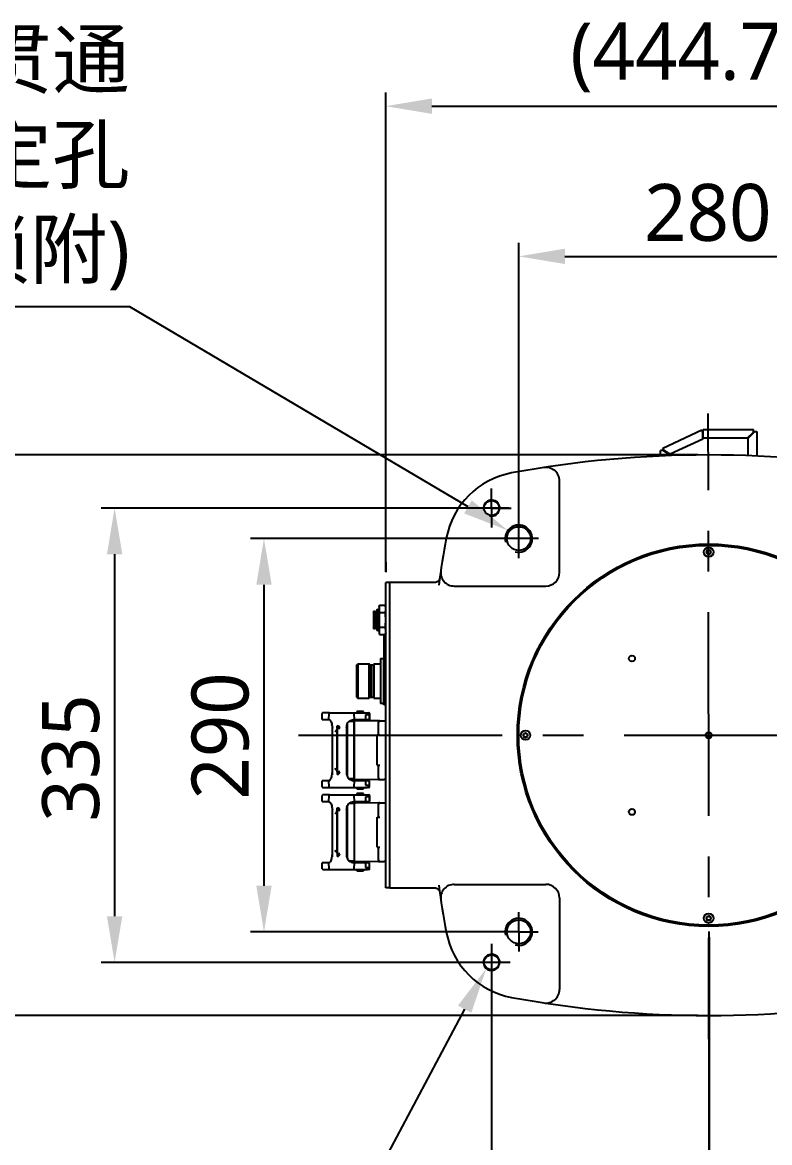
# Model space of a CAD drawing. Header units: millimetres. Extents: x 7426 to 8737, y 124 to 421.
# Drawn here: x 7983.96 to 8011.5, y 355.01 to 396.32 of the extents above; entities that cross this region are included whole.
import ezdxf
from ezdxf import colors
from ezdxf.entities.mleader import LeaderData, LeaderLine
from ezdxf.math import Vec2, Vec3

# ---------------------------------------------------------------- set-up
doc = ezdxf.new("R2010")
doc.units = ezdxf.units.MM
doc.linetypes.add('CENTER', pattern=[0.6, 0.375, -0.075, 0.075, -0.075])
for name, color, linetype in [('中心线', 7, 'Continuous'), ('外形图', 7, 'Continuous'), ('多重引线', 7, 'Continuous'), ('尺寸标注', 7, 'Continuous')]:
    doc.layers.add(name, color=color, linetype=linetype)
doc.styles.add('微软雅黑', font='msyh.ttc')
doc.dimstyles.new('尺寸标注_1_20比例', dxfattribs={"dimtxt": 2.1, "dimasz": 1.7, "dimexe": 0.5, "dimexo": 0.4, "dimgap": 0.5, "dimtad": 1, "dimdec": 1, "dimlfac": 20, "dimdsep": 46, "dimtxsty": '微软雅黑', "dimcen": 0.09, "dimadec": 0, "dimazin": 0, "dimtp": 0.01, "dimtm": 0.01, "dimtfac": 1, "dimtdec": 1, "dimtofl": 0, "dimtmove": 0, "dimatfit": 3, "dimfxl": 1, "dimtolj": 1, "dimarcsym": 0})

# ---------------------------------------------------------------- blocks, each defined once
blk = doc.blocks.new('*D1231')
at = {"layer": 'Defpoints', "color": 0}
for p in [(8016.25, 387.689), (8002.25, 376.159), (8016.25, 376.225)]:
    blk.add_point(p, dxfattribs=at)
at = {"layer": '尺寸标注', "color": 0, "linetype": 'Continuous', "lineweight": -2}
for p, q in [((8002.25, 376.559), (8002.25, 388.189)), ((8016.25, 376.625), (8016.25, 388.189)), ((8003.95, 387.689), (8014.55, 387.689))]:
    blk.add_line(p, q, dxfattribs=at)
at = {"layer": '尺寸标注', "color": 0}
for points in [[(8003.95, 387.973), (8003.95, 387.406), (8002.25, 387.689)], [(8014.55, 387.406), (8014.55, 387.973), (8016.25, 387.689)]]:
    blk.add_solid(points, dxfattribs=at)
at = {"layer": '尺寸标注', "color": 0, "insert": (8009.22, 390.36), "char_height": 2.1, "attachment_point": 2, "style": '微软雅黑'}
blk.add_mtext('\\A1;\\A1;280', dxfattribs=at)
blk = doc.blocks.new('*D1232')
at = {"layer": 'Defpoints', "color": 0}
for p in [(8019.584, 393.228), (7997.349, 375.657), (8019.584, 370.032)]:
    blk.add_point(p, dxfattribs=at)
at = {"layer": '尺寸标注', "color": 0, "linetype": 'Continuous', "lineweight": -2}
for p, q in [((7997.349, 376.057), (7997.349, 393.728)), ((8019.584, 370.432), (8019.584, 393.728)), ((7999.049, 393.228), (8017.884, 393.228))]:
    blk.add_line(p, q, dxfattribs=at)
at = {"layer": '尺寸标注', "color": 0}
for points in [[(7999.049, 393.511), (7999.049, 392.944), (7997.349, 393.228)], [(8017.884, 392.944), (8017.884, 393.511), (8019.584, 393.228)]]:
    blk.add_solid(points, dxfattribs=at)
at = {"layer": '尺寸标注', "color": 0, "insert": (8008.467, 396.305), "char_height": 2.1, "attachment_point": 2, "style": '微软雅黑'}
blk.add_mtext('\\A1;({\\A1;444.7)}', dxfattribs=at)
blk = doc.blocks.new('*D1234')
at = {"layer": 'Defpoints', "color": 0}
for p in [(8009.25, 380.367), (7981.988, 359.698), (8009.25, 359.698)]:
    blk.add_point(p, dxfattribs=at)
at = {"layer": '尺寸标注', "color": 0, "linetype": 'Continuous', "lineweight": -2}
for p, q in [((8008.85, 380.367), (7981.488, 380.367)), ((7981.988, 378.667), (7981.988, 361.398)), ((8008.85, 359.698), (7981.488, 359.698))]:
    blk.add_line(p, q, dxfattribs=at)
at = {"layer": '尺寸标注', "color": 0}
for points in [[(7982.271, 378.667), (7981.704, 378.667), (7981.988, 380.367)], [(7981.704, 361.398), (7982.271, 361.398), (7981.988, 359.698)]]:
    blk.add_solid(points, dxfattribs=at)
at = {"layer": '尺寸标注', "color": 0, "insert": (7978.864, 370.032), "char_height": 2.1, "attachment_point": 2, "rotation": 90, "style": '微软雅黑'}
blk.add_mtext('\\A1;（{\\A1;413.4）}', dxfattribs=at)
blk = doc.blocks.new('*D1235')
at = {"layer": 'Defpoints', "color": 0}
for p in [(8002.296, 378.407), (7987.355, 361.657), (8002.335, 361.657)]:
    blk.add_point(p, dxfattribs=at)
at = {"layer": '尺寸标注', "color": 0, "linetype": 'Continuous', "lineweight": -2}
for p, q in [((8001.896, 378.407), (7986.855, 378.407)), ((7987.355, 376.707), (7987.355, 363.357)), ((8001.935, 361.657), (7986.855, 361.657))]:
    blk.add_line(p, q, dxfattribs=at)
at = {"layer": '尺寸标注', "color": 0}
for points in [[(7987.639, 376.707), (7987.072, 376.707), (7987.355, 378.407)], [(7987.072, 363.357), (7987.639, 363.357), (7987.355, 361.657)]]:
    blk.add_solid(points, dxfattribs=at)
at = {"layer": '尺寸标注', "color": 0, "insert": (7984.683, 369.196), "char_height": 2.1, "attachment_point": 2, "rotation": 90, "style": '微软雅黑'}
blk.add_mtext('\\A1;\\A1;335', dxfattribs=at)
blk = doc.blocks.new('*D1236')
at = {"layer": 'Defpoints', "color": 0}
for p in [(8001.25, 362.742), (8009.264, 362.982), (8001.25, 352.019)]:
    blk.add_point(p, dxfattribs=at)
at = {"layer": '尺寸标注', "color": 0, "linetype": 'Continuous', "lineweight": -2}
for p, q in [((8001.25, 362.342), (8001.25, 351.519)), ((8009.264, 362.582), (8009.264, 351.519)), ((8007.564, 352.019), (8002.95, 352.019))]:
    blk.add_line(p, q, dxfattribs=at)
at = {"layer": '尺寸标注', "color": 0}
for points in [[(8002.95, 352.302), (8002.95, 351.736), (8001.25, 352.019)], [(8007.564, 351.736), (8007.564, 352.302), (8009.264, 352.019)]]:
    blk.add_solid(points, dxfattribs=at)
at = {"layer": '尺寸标注', "color": 0, "insert": (8005.305, 354.7), "char_height": 2.1, "attachment_point": 2, "style": '微软雅黑'}
blk.add_mtext('\\A1;\\A1;160', dxfattribs=at)
blk = doc.blocks.new('*D1240')
at = {"layer": 'Defpoints', "color": 0}
for p in [(8009.264, 362.944), (8018, 362.782), (8018, 351.968)]:
    blk.add_point(p, dxfattribs=at)
at = {"layer": '尺寸标注', "color": 0, "linetype": 'Continuous', "lineweight": -2}
for p, q in [((8009.264, 362.544), (8009.264, 351.468)), ((8018, 362.382), (8018, 351.468)), ((8010.964, 351.968), (8016.3, 351.968))]:
    blk.add_line(p, q, dxfattribs=at)
at = {"layer": '尺寸标注', "color": 0}
for points in [[(8010.964, 352.251), (8010.964, 351.685), (8009.264, 351.968)], [(8016.3, 351.685), (8016.3, 352.251), (8018, 351.968)]]:
    blk.add_solid(points, dxfattribs=at)
at = {"layer": '尺寸标注', "color": 0, "insert": (8013.624, 354.651), "char_height": 2.1, "attachment_point": 2, "style": '微软雅黑'}
blk.add_mtext('\\A1;\\A1;175', dxfattribs=at)
blk = doc.blocks.new('*D1241')
at = {"layer": 'Defpoints', "color": 0}
for p in [(8003.372, 377.282), (7992.86, 362.782), (8002.25, 362.782)]:
    blk.add_point(p, dxfattribs=at)
at = {"layer": '尺寸标注', "color": 0, "linetype": 'Continuous', "lineweight": -2}
for p, q in [((8002.972, 377.282), (7992.36, 377.282)), ((7992.86, 375.582), (7992.86, 364.482)), ((8001.85, 362.782), (7992.36, 362.782))]:
    blk.add_line(p, q, dxfattribs=at)
at = {"layer": '尺寸标注', "color": 0}
for points in [[(7993.144, 375.582), (7992.577, 375.582), (7992.86, 377.282)], [(7992.577, 364.482), (7993.144, 364.482), (7992.86, 362.782)]]:
    blk.add_solid(points, dxfattribs=at)
at = {"layer": '尺寸标注', "color": 0, "insert": (7990.19, 370.003), "char_height": 2.1, "attachment_point": 2, "rotation": 90, "style": '微软雅黑'}
blk.add_mtext('\\A1;\\A1;290', dxfattribs=at)
blk = doc.blocks.new('*D1318')
at = {"layer": 'Defpoints', "color": 0}
for p in [(8009.255, 363.199), (8017.215, 361.782), (8017.215, 345.424)]:
    blk.add_point(p, dxfattribs=at)
at = {"layer": '尺寸标注', "color": 0, "lineweight": -2}
for p, q in [((8009.255, 362.799), (8009.255, 344.924)), ((8017.215, 361.382), (8017.215, 344.924)), ((8010.955, 345.424), (8015.515, 345.424)), ((8017.215, 345.424), (8030.297, 345.424))]:
    blk.add_line(p, q, dxfattribs=at)
at = {"layer": '尺寸标注', "color": 0}
for points in [[(8010.955, 345.707), (8010.955, 345.141), (8009.255, 345.424)], [(8015.515, 345.141), (8015.515, 345.707), (8017.215, 345.424)]]:
    blk.add_solid(points, dxfattribs=at)
at = {"layer": '尺寸标注', "color": 0, "insert": (8024.606, 347.015), "char_height": 2.1, "attachment_point": 5, "style": '微软雅黑'}
blk.add_mtext('\\A1;\\A1;160±0.5', dxfattribs=at)

msp = doc.modelspace()

# ---------------------------------------------------------------- linework, layer by layer
at = {"layer": '中心线', "linetype": 'CENTER', "ltscale": 20}
for p, q in [((8009.264, 355.0648), (8009.2352, 381.8956)), ((7994.1361, 370.0324), (8063.919, 370.0324))]:
    msp.add_line(p, q, dxfattribs=at)
at = {"layer": '外形图', "color": 0, "linetype": 'Continuous'}
for p, q in [((8007.5632, 380.6216), (8008.9953, 381.2894)), ((8009.0375, 381.1988), (8008.9953, 381.2894)), ((8009.0496, 380.982), (8009.0496, 381.307)), ((8009.0496, 381.307), (8010.8997, 381.307)), ((8010.8997, 381.207), (8010.8997, 381.307)), ((8009.0329, 380.9483), (8007.8365, 380.3904)), ((8009.0496, 381.232), (8009.027, 381.2214)), ((8009.0329, 380.9483), (8009.0375, 381.1988)), ((8010.6747, 380.982), (8009.0496, 380.982)), ((8010.6747, 380.982), (8010.8997, 381.207)), ((8010.9497, 381.232), (8010.6997, 380.982)), ((8010.6997, 380.3403), (8010.6997, 380.982)), ((8010.8997, 381.232), (8011.0247, 381.232)), ((8011.0247, 381.232), (8011.0247, 380.3209)), ((8007.4746, 380.3209), (8007.4746, 380.5325)), ((8007.5746, 380.5325), (8007.4746, 380.5325)), ((8007.5949, 380.5536), (8007.5496, 380.5325)), ((8007.6055, 380.531), (8007.5632, 380.6216)), ((8007.7996, 380.3825), (8007.5746, 380.5325)), ((8007.6055, 380.531), (8007.8365, 380.3904)), ((8007.7996, 380.3825), (8007.7996, 380.3403)), ((8003.7496, 376.0324), (8003.7496, 379.4084)), ((7997.3495, 376.4825), (7997.3495, 376.7825)), ((8009.2496, 376.8691), (8009.1746, 376.8258)), ((8009.1746, 376.8258), (8009.1746, 376.7392)), ((8009.1746, 376.7392), (8009.2496, 376.6959)), ((8009.3246, 376.8258), (8009.2496, 376.8691)), ((8009.2496, 376.6959), (8009.3246, 376.7392)), ((8009.3246, 376.7392), (8009.3246, 376.8258)), ((7997.3495, 376.4071), (7997.3495, 376.0451)), ((7997.3495, 364.4073), (7997.3495, 375.6574)), ((7997.4995, 375.6574), (7997.3495, 375.6574)), ((7997.4995, 364.4073), (7997.4995, 375.6574)), ((7999.1461, 375.6574), (7997.4995, 375.6574)), ((7999.1461, 375.6574), (7999.1453, 375.6574)), ((7999.3376, 375.8295), (7999.3373, 375.8274)), ((7999.3377, 375.8302), (7999.3376, 375.8295)), ((7999.8737, 375.5324), (8003.2496, 375.5324)), ((7997.017, 374.6518), (7997.0477, 374.6824)), ((7997.017, 374.6518), (7997.017, 373.9131)), ((7997.0477, 374.6824), (7997.0477, 373.8824)), ((7997.0477, 374.6824), (7997.0995, 374.6824)), ((7997.0995, 374.7574), (7997.1192, 374.8309)), ((7997.0995, 374.7574), (7997.0995, 373.8074)), ((7997.1192, 374.8309), (7997.3298, 374.8309)), ((7997.3495, 374.7574), (7997.3298, 374.8309)), ((7996.897, 374.6074), (7996.897, 373.9574)), ((7996.897, 374.6074), (7996.972, 374.6074)), ((7996.972, 373.9574), (7996.972, 374.6074)), ((7996.972, 374.5062), (7997.017, 374.5062)), ((7997.1192, 374.5567), (7997.3298, 374.5567)), ((7996.972, 373.9574), (7996.897, 373.9574)), ((7997.017, 374.0587), (7996.972, 374.0587)), ((7997.0477, 373.8824), (7997.017, 373.9131)), ((7997.0995, 373.8824), (7997.0477, 373.8824)), ((7997.3298, 374.0082), (7997.1192, 374.0082)), ((7997.0995, 373.8074), (7997.1192, 373.7339)), ((7997.3298, 373.7339), (7997.1192, 373.7339)), ((7997.2745, 373.7339), (7997.2745, 372.8649)), ((7997.3495, 373.8074), (7997.3298, 373.7339)), ((7996.2745, 372.6299), (7996.2745, 371.4349)), ((7996.2745, 372.6299), (7996.2995, 372.6299)), ((7996.2995, 372.6424), (7996.3245, 372.6674)), ((7996.2995, 372.6424), (7996.2995, 371.4224)), ((7996.3245, 372.6674), (7996.3245, 371.3974)), ((7996.3245, 372.6674), (7996.737, 372.6674)), ((7996.737, 371.3974), (7996.737, 372.6674)), ((7996.7745, 372.6299), (7996.737, 372.6674)), ((7996.7745, 372.6299), (7996.7745, 371.4349)), ((7996.7745, 372.6299), (7996.9145, 372.6299)), ((7996.818, 372.6228), (7996.818, 371.442)), ((7996.9145, 372.6674), (7996.9145, 371.3974)), ((7996.9145, 372.6674), (7997.1495, 372.6674)), ((7997.1495, 372.8649), (7997.1495, 371.1999)), ((7997.1495, 372.8649), (7997.327, 372.8649)), ((7997.2745, 371.1999), (7997.2745, 372.8649)), ((7997.2745, 372.8199), (7997.3495, 372.8199)), ((7997.327, 372.8199), (7997.327, 372.8649)), ((7996.2745, 371.4349), (7996.2995, 371.4349)), ((7996.2995, 371.4224), (7996.3245, 371.3974)), ((7996.3245, 371.3974), (7996.737, 371.3974)), ((7996.7745, 371.4349), (7996.737, 371.3974)), ((7996.7745, 371.4349), (7996.9145, 371.4349)), ((7996.9145, 371.3974), (7997.1495, 371.3974)), ((7997.327, 371.1999), (7997.1495, 371.1999)), ((7997.3495, 371.2449), (7997.2745, 371.2449)), ((7997.2745, 371.1574), (7997.2745, 371.1999)), ((7997.3495, 371.1574), (7997.2745, 371.1574)), ((7997.327, 371.1999), (7997.327, 371.2449)), ((7995.0045, 370.6102), (7995.0045, 370.8324)), ((7995.0045, 370.6102), (7995.2437, 370.6102)), ((7995.274, 370.8574), (7995.0295, 370.8574)), ((7995.2501, 370.8324), (7995.2437, 370.6102)), ((7995.277, 370.8574), (7996.68, 370.8574)), ((7995.999, 370.5461), (7996.1845, 370.5461)), ((7996.1845, 368.4186), (7996.1845, 370.5461)), ((7996.2017, 370.6102), (7996.1876, 370.8324)), ((7997.0845, 370.5674), (7996.197, 370.5574)), ((7996.197, 368.4073), (7996.197, 370.5574)), ((7996.2017, 370.6102), (7996.7545, 370.6102)), ((7996.2041, 370.5575), (7996.258, 370.6102)), ((7996.2845, 370.9024), (7996.2945, 370.9124)), ((7996.2845, 370.9024), (7996.2845, 370.8574)), ((7996.5245, 370.9024), (7996.2845, 370.9024)), ((7996.5145, 370.9124), (7996.2945, 370.9124)), ((7996.5145, 370.9124), (7996.5245, 370.9024)), ((7996.5245, 370.8574), (7996.5245, 370.9024)), ((7996.5509, 370.6102), (7996.6003, 370.5619)), ((7996.6072, 370.7802), (7996.6072, 370.6102)), ((7996.7485, 370.7802), (7996.6072, 370.7802)), ((7996.6801, 370.8574), (7996.7272, 370.8574)), ((7996.7485, 370.6102), (7996.7485, 370.7802)), ((7996.7545, 370.8324), (7996.7545, 370.6102)), ((7997.0845, 370.5674), (7997.2845, 370.5674)), ((7997.2845, 370.5669), (7997.3495, 370.5669)), ((7995.3799, 368.5712), (7995.3799, 370.3935)), ((7995.5549, 370.2766), (7995.5449, 370.2758)), ((7995.5449, 370.2752), (7995.5449, 370.2762)), ((7995.5449, 370.2758), (7995.564, 370.2746)), ((7995.564, 370.2746), (7995.5449, 370.2731)), ((7995.5449, 370.2731), (7995.564, 370.2719)), ((7995.564, 370.2719), (7995.5449, 370.2704)), ((7995.5449, 370.2704), (7995.564, 370.2692)), ((7995.564, 370.2692), (7995.5449, 370.2677)), ((7995.5449, 370.2677), (7995.564, 370.2665)), ((7995.564, 370.2665), (7995.5449, 370.265)), ((7995.5449, 370.265), (7995.564, 370.2638)), ((7995.564, 370.2638), (7995.5449, 370.2623)), ((7995.5449, 370.2623), (7995.564, 370.2611)), ((7995.564, 370.2611), (7995.5449, 370.2596)), ((7995.5449, 370.2596), (7995.564, 370.2584)), ((7995.564, 370.2584), (7995.5449, 370.2569)), ((7995.5449, 370.2569), (7995.564, 370.2557)), ((7995.564, 370.2557), (7995.5449, 370.2543)), ((7995.5449, 370.2543), (7995.564, 370.253)), ((7995.564, 370.253), (7995.5449, 370.2516)), ((7995.5449, 370.2516), (7995.564, 370.2503)), ((7995.564, 370.2503), (7995.5449, 370.2489)), ((7995.5449, 370.2489), (7995.5549, 370.2482)), ((7995.5549, 370.2789), (7995.5548, 370.281)), ((7995.5549, 370.2751), (7995.5549, 370.2781)), ((7995.6549, 370.2781), (7995.5549, 370.2781)), ((7995.5549, 370.2464), (7995.5549, 370.2482)), ((7995.5549, 368.719), (7995.5549, 370.2457)), ((7995.564, 368.6896), (7995.564, 370.2752)), ((7995.9049, 370.3936), (7995.9049, 368.5712)), ((7995.9298, 370.4513), (7995.9298, 368.5135)), ((7996.1845, 370.4936), (7996.197, 370.4936)), ((7997.0845, 370.0324), (7997.0845, 370.5174)), ((8002.4996, 370.119), (8002.4246, 370.0757)), ((8002.5746, 370.0757), (8002.4996, 370.119)), ((8009.3326, 370.1074), (8009.1667, 370.1074)), ((7997.0345, 368.9324), (7997.0345, 370.0324)), ((7997.1345, 370.0324), (7997.0345, 370.0324)), ((8002.4246, 370.0757), (8002.4246, 369.9891)), ((8002.4246, 369.9891), (8002.4996, 369.9458)), ((8002.4996, 369.9458), (8002.5746, 369.9891)), ((8002.5746, 369.9891), (8002.5746, 370.0757)), ((8009.3326, 369.9574), (8009.1667, 369.9574)), ((7997.0345, 368.9324), (7997.1345, 368.9324)), ((7997.0845, 368.4474), (7997.0845, 368.9324)), ((7995.5549, 368.7165), (7995.5449, 368.7159)), ((7995.5449, 368.7159), (7995.564, 368.7144)), ((7995.564, 368.7144), (7995.5449, 368.7132)), ((7995.5449, 368.7132), (7995.564, 368.7117)), ((7995.564, 368.7117), (7995.5449, 368.7105)), ((7995.5449, 368.7105), (7995.564, 368.709)), ((7995.564, 368.709), (7995.5449, 368.7078)), ((7995.5449, 368.7078), (7995.564, 368.7063)), ((7995.564, 368.7063), (7995.5449, 368.7051)), ((7995.5449, 368.7051), (7995.564, 368.7036)), ((7995.564, 368.7036), (7995.5449, 368.7024)), ((7995.5449, 368.7024), (7995.564, 368.7009)), ((7995.564, 368.7009), (7995.5449, 368.6997)), ((7995.5449, 368.6997), (7995.564, 368.6982)), ((7995.564, 368.6982), (7995.5449, 368.697)), ((7995.5449, 368.697), (7995.564, 368.6956)), ((7995.564, 368.6956), (7995.5449, 368.6943)), ((7995.5449, 368.6943), (7995.564, 368.6929)), ((7995.564, 368.6929), (7995.5449, 368.6916)), ((7995.5449, 368.6916), (7995.564, 368.6902)), ((7995.564, 368.6902), (7995.5449, 368.6889)), ((7995.5449, 368.6889), (7995.5549, 368.6882)), ((7995.5547, 368.6869), (7995.5549, 368.6866)), ((7995.5549, 368.7165), (7995.5549, 368.7183)), ((7995.5549, 368.6866), (7995.5549, 368.6896)), ((7995.6549, 368.6866), (7995.5549, 368.6866)), ((7996.197, 368.4711), (7996.1845, 368.4711)), ((7995.0045, 368.1323), (7995.0045, 368.3545)), ((7995.2437, 368.3545), (7995.0045, 368.3545)), ((7995.0295, 368.1073), (7995.274, 368.1073)), ((7995.2437, 368.3545), (7995.2501, 368.1324)), ((7995.277, 368.1073), (7996.68, 368.1073)), ((7996.1845, 368.4186), (7995.999, 368.4186)), ((7996.1876, 368.1324), (7996.2017, 368.3545)), ((7996.197, 368.4073), (7997.0845, 368.3973)), ((7996.7545, 368.3545), (7996.2017, 368.3545)), ((7996.2041, 368.4073), (7996.258, 368.3545)), ((7996.2845, 368.0623), (7996.2845, 368.1073)), ((7996.2945, 368.0523), (7996.2845, 368.0623)), ((7996.2845, 368.0623), (7996.5245, 368.0623)), ((7996.2945, 368.0523), (7996.5145, 368.0523)), ((7996.5245, 368.0623), (7996.5145, 368.0523)), ((7996.5245, 368.1073), (7996.5245, 368.0623)), ((7996.5509, 368.3545), (7996.6003, 368.4028)), ((7996.6072, 368.3545), (7996.6072, 368.1845)), ((7996.6072, 368.1845), (7996.7485, 368.1845)), ((7996.7291, 368.1073), (7996.6801, 368.1073)), ((7996.7485, 368.1845), (7996.7485, 368.3545)), ((7996.7545, 368.1323), (7996.7545, 368.3545)), ((7997.0845, 368.3973), (7997.2845, 368.3973)), ((7997.3495, 368.3968), (7997.2845, 368.3968)), ((7995.0045, 367.5852), (7995.0045, 367.8073)), ((7995.2757, 367.8323), (7995.0295, 367.8323)), ((7995.2501, 367.8073), (7995.2437, 367.5852)), ((7995.2501, 367.8073), (7995.253, 367.8073)), ((7995.2516, 367.8073), (7995.2501, 367.8066)), ((7995.2763, 367.8323), (7996.6801, 367.8323)), ((7996.2017, 367.5852), (7996.1876, 367.8073)), ((7996.2945, 367.8873), (7996.2845, 367.8773)), ((7996.2845, 367.8773), (7996.2845, 367.8323)), ((7996.5245, 367.8773), (7996.2845, 367.8773)), ((7996.2945, 367.8873), (7996.5145, 367.8873)), ((7996.5245, 367.8773), (7996.5145, 367.8873)), ((7996.5245, 367.8323), (7996.5245, 367.8773)), ((7996.6072, 367.7552), (7996.6072, 367.5852)), ((7996.7485, 367.7552), (7996.6072, 367.7552)), ((7996.6801, 367.8323), (7996.7272, 367.8323)), ((7996.7485, 367.5852), (7996.7485, 367.7552)), ((7996.7545, 367.8073), (7996.7545, 367.5852)), ((7995.0045, 367.5852), (7995.2437, 367.5852)), ((7995.3799, 365.5462), (7995.3799, 367.3685)), ((7995.5549, 367.2515), (7995.5449, 367.2508)), ((7995.5449, 367.2501), (7995.5449, 367.2511)), ((7995.5449, 367.2508), (7995.564, 367.2495)), ((7995.564, 367.2495), (7995.5449, 367.2481)), ((7995.5449, 367.2474), (7995.5449, 367.2488)), ((7995.5449, 367.2481), (7995.564, 367.2468)), ((7995.564, 367.2468), (7995.5449, 367.2454)), ((7995.5449, 367.2448), (7995.5449, 367.2461)), ((7995.5449, 367.2454), (7995.564, 367.2441)), ((7995.564, 367.2441), (7995.5449, 367.2427)), ((7995.5449, 367.2421), (7995.5449, 367.2434)), ((7995.5449, 367.2427), (7995.564, 367.2414)), ((7995.564, 367.2414), (7995.5449, 367.24)), ((7995.5449, 367.2394), (7995.5449, 367.2407)), ((7995.5449, 367.24), (7995.564, 367.2388)), ((7995.564, 367.2388), (7995.5449, 367.2373)), ((7995.5449, 367.2367), (7995.5449, 367.238)), ((7995.5449, 367.2373), (7995.564, 367.2361)), ((7995.564, 367.2361), (7995.5449, 367.2346)), ((7995.5449, 367.234), (7995.5449, 367.2353)), ((7995.5449, 367.2346), (7995.564, 367.2334)), ((7995.564, 367.2334), (7995.5449, 367.2319)), ((7995.5449, 367.2313), (7995.5449, 367.2326)), ((7995.5449, 367.2319), (7995.564, 367.2307)), ((7995.564, 367.2307), (7995.5449, 367.2292)), ((7995.5449, 367.2286), (7995.5449, 367.2299)), ((7995.5449, 367.2292), (7995.5554, 367.2285)), ((7995.564, 367.228), (7995.5449, 367.2265)), ((7995.5449, 367.2259), (7995.5449, 367.2273)), ((7995.5449, 367.2265), (7995.564, 367.2253)), ((7995.564, 367.2253), (7995.5449, 367.2238)), ((7995.5449, 367.2235), (7995.5449, 367.2246)), ((7995.5449, 367.2238), (7995.5549, 367.2232)), ((7995.5549, 367.2535), (7995.5549, 367.3533)), ((7995.5549, 367.2511), (7995.5549, 367.2531)), ((7995.6549, 367.2531), (7995.5549, 367.2531)), ((7995.5549, 367.2214), (7995.5549, 367.2232)), ((7995.5549, 365.6939), (7995.5549, 367.2207)), ((7995.564, 367.2488), (7995.564, 367.2501)), ((7995.564, 367.2461), (7995.564, 367.2474)), ((7995.564, 367.2434), (7995.564, 367.2448)), ((7995.564, 367.2407), (7995.564, 367.2421)), ((7995.564, 367.238), (7995.564, 367.2394)), ((7995.564, 367.2353), (7995.564, 367.2367)), ((7995.564, 367.2326), (7995.564, 367.234)), ((7995.564, 367.2299), (7995.564, 367.2313)), ((7995.564, 365.6887), (7995.564, 367.2286)), ((7995.9049, 367.3685), (7995.9049, 365.5461)), ((7995.9298, 367.4261), (7995.9298, 365.4886)), ((7995.9994, 367.5211), (7996.1845, 367.5211)), ((7996.1845, 367.5211), (7996.1845, 365.3936)), ((7996.1845, 367.4686), (7996.197, 367.4686)), ((7997.0845, 367.5423), (7996.197, 367.5323)), ((7996.197, 365.3823), (7996.197, 367.5323)), ((7996.2017, 367.5852), (7996.7545, 367.5852)), ((7996.2073, 367.5325), (7996.26, 367.5852)), ((7996.549, 367.5852), (7996.5973, 367.5368)), ((7997.0842, 367.5423), (7997.0844, 367.5423)), ((7997.0845, 367.5423), (7997.2845, 367.5423)), ((7997.0845, 367.0073), (7997.0845, 367.4923)), ((7997.2845, 367.5418), (7997.3495, 367.5418)), ((7997.0345, 365.9073), (7997.0345, 367.0073)), ((7997.0345, 367.0073), (7997.1345, 367.0073)), ((7995.9224, 366.4446), (7995.9049, 366.4477)), ((7995.9224, 366.4512), (7995.906, 366.4541)), ((7995.9224, 366.3724), (7995.9224, 366.4512)), ((7995.9224, 366.3724), (7995.9049, 366.3693)), ((7995.9224, 366.3593), (7995.9049, 366.3624)), ((7995.9224, 366.3462), (7995.9049, 366.3493)), ((7995.9224, 366.2674), (7995.9049, 366.2643)), ((7995.9049, 366.1655), (7995.9224, 366.1624)), ((7995.9224, 366.1493), (7995.9049, 366.1462)), ((7995.9224, 366.1165), (7995.9049, 366.1196)), ((7995.9224, 366.0443), (7995.9049, 366.0412)), ((7995.9224, 366.1231), (7995.906, 366.1259)), ((7995.9224, 366.2674), (7995.9224, 366.3593)), ((7995.9224, 366.1493), (7995.9224, 366.1624)), ((7995.9224, 366.0443), (7995.9224, 366.1231)), ((7995.5549, 365.6915), (7995.5449, 365.6908)), ((7995.5449, 365.6901), (7995.5449, 365.6911)), ((7995.5449, 365.6908), (7995.564, 365.6894)), ((7995.564, 365.6894), (7995.5449, 365.6881)), ((7995.5449, 365.6874), (7995.5449, 365.6887)), ((7995.5449, 365.6881), (7995.564, 365.6867)), ((7995.5449, 365.6847), (7995.5449, 365.6861)), ((7995.5554, 365.6861), (7995.5449, 365.6854)), ((7995.5449, 365.6854), (7995.564, 365.684)), ((7995.564, 365.684), (7995.5449, 365.6827)), ((7995.5449, 365.682), (7995.5449, 365.6834)), ((7995.5449, 365.6827), (7995.564, 365.6813)), ((7995.564, 365.6813), (7995.5449, 365.68)), ((7995.5449, 365.6793), (7995.5449, 365.6807)), ((7995.5449, 365.68), (7995.564, 365.6786)), ((7995.564, 365.6786), (7995.5449, 365.6774)), ((7995.5449, 365.6766), (7995.5449, 365.678)), ((7995.5449, 365.6774), (7995.564, 365.6759)), ((7995.564, 365.6759), (7995.5449, 365.6747)), ((7995.5449, 365.6739), (7995.5449, 365.6753)), ((7995.5449, 365.6747), (7995.564, 365.6732)), ((7995.564, 365.6732), (7995.5449, 365.672)), ((7995.5449, 365.6712), (7995.5449, 365.6726)), ((7995.5449, 365.672), (7995.564, 365.6705)), ((7995.564, 365.6705), (7995.5449, 365.6693)), ((7995.5449, 365.6686), (7995.5449, 365.6699)), ((7995.5449, 365.6693), (7995.564, 365.6678)), ((7995.564, 365.6678), (7995.5449, 365.6666)), ((7995.5449, 365.6659), (7995.5449, 365.6672)), ((7995.5449, 365.6666), (7995.564, 365.6651)), ((7995.564, 365.6651), (7995.5449, 365.6639)), ((7995.5449, 365.6639), (7995.5549, 365.6631)), ((7995.5549, 365.6915), (7995.5549, 365.6932)), ((7995.5549, 365.6624), (7995.5549, 365.6635)), ((7995.5549, 365.6622), (7995.5549, 365.6616)), ((7995.564, 365.6861), (7995.564, 365.6874)), ((7995.564, 365.6834), (7995.564, 365.6847)), ((7995.564, 365.6807), (7995.564, 365.682)), ((7995.564, 365.678), (7995.564, 365.6793)), ((7995.564, 365.6753), (7995.564, 365.6766)), ((7995.564, 365.6726), (7995.564, 365.6739)), ((7995.564, 365.6699), (7995.564, 365.6712)), ((7995.564, 365.6672), (7995.564, 365.6686)), ((7995.564, 365.6645), (7995.564, 365.6659)), ((7995.9049, 365.9424), (7995.9224, 365.9393)), ((7995.9224, 365.8737), (7995.9049, 365.8706)), ((7995.9049, 365.8505), (7995.9224, 365.8474)), ((7995.9224, 365.7884), (7995.9049, 365.7853)), ((7995.9049, 365.7586), (7995.9224, 365.7556)), ((7995.9224, 365.7424), (7995.9049, 365.7393)), ((7995.9049, 365.693), (7995.9224, 365.6899)), ((7995.9224, 365.6768), (7995.9049, 365.6737)), ((7995.9224, 365.7818), (7995.906, 365.7789)), ((7995.9224, 365.8737), (7995.9224, 365.9393)), ((7995.9224, 365.7818), (7995.9224, 365.8474)), ((7995.9224, 365.6768), (7995.9224, 365.7556)), ((7997.0345, 365.9073), (7997.1345, 365.9073)), ((7997.0845, 365.4223), (7997.0845, 365.9073)), ((7995.0045, 365.1073), (7995.0045, 365.3295)), ((7995.2437, 365.3295), (7995.0045, 365.3295)), ((7995.2437, 365.3295), (7995.2501, 365.1073)), ((7996.1845, 365.3936), (7995.9994, 365.3936)), ((7996.197, 365.4461), (7996.1845, 365.4461)), ((7996.1876, 365.1073), (7996.2017, 365.3295)), ((7996.197, 365.3823), (7997.0845, 365.3723)), ((7996.7545, 365.3295), (7996.2017, 365.3295)), ((7996.2073, 365.3822), (7996.26, 365.3295)), ((7996.549, 365.3295), (7996.5973, 365.3778)), ((7996.6072, 365.3295), (7996.6072, 365.1595)), ((7996.6072, 365.1595), (7996.7485, 365.1595)), ((7996.7485, 365.1595), (7996.7485, 365.3295)), ((7996.7545, 365.1073), (7996.7545, 365.3295)), ((7997.0844, 365.3723), (7997.0842, 365.3723)), ((7997.0845, 365.3723), (7997.2845, 365.3723)), ((7997.3495, 365.3728), (7997.2845, 365.3728)), ((7995.0295, 365.0823), (7995.274, 365.0823)), ((7995.2516, 365.1074), (7995.2501, 365.1081)), ((7995.2501, 365.1073), (7995.253, 365.1074)), ((7995.277, 365.0823), (7996.6801, 365.0823)), ((7996.2845, 365.0373), (7996.2845, 365.0823)), ((7996.2945, 365.0273), (7996.2845, 365.0373)), ((7996.2845, 365.0373), (7996.5245, 365.0373)), ((7996.2945, 365.0273), (7996.5145, 365.0273)), ((7996.5245, 365.0373), (7996.5145, 365.0273)), ((7996.5245, 365.0823), (7996.5245, 365.0373)), ((7996.7291, 365.0823), (7996.6801, 365.0823)), ((7997.4995, 364.4073), (7997.3495, 364.4073)), ((7997.4995, 364.4073), (7999.1453, 364.4073)), ((7999.8737, 364.5323), (8003.2496, 364.5323)), ((8003.7496, 364.0323), (8003.7496, 360.6564)), ((8009.2496, 363.3689), (8009.1746, 363.3256)), ((8009.1746, 363.3256), (8009.1746, 363.239)), ((8009.1746, 363.239), (8009.2496, 363.1957)), ((8009.3246, 363.3256), (8009.2496, 363.3689)), ((8009.2496, 363.1957), (8009.3246, 363.239)), ((8009.3246, 363.239), (8009.3246, 363.3256))]:
    msp.add_line(p, q, dxfattribs=at)
at = {"layer": '外形图', "color": 0}
for p, q in [((8001.2495, 378.4075), (8001.2495, 379.1282)), ((8001.2495, 378.4075), (8000.5288, 378.4075)), ((8001.2495, 378.4075), (8001.2495, 377.6867)), ((8001.2495, 378.4075), (8001.9703, 378.4075)), ((8002.2496, 362.7823), (8002.2496, 363.503)), ((8002.2496, 362.7823), (8001.5288, 362.7823)), ((8002.2496, 362.7823), (8002.2496, 362.0616)), ((8002.2496, 362.7823), (8002.9703, 362.7823))]:
    msp.add_line(p, q, dxfattribs=at)
at = {"layer": '外形图', "color": 0, "linetype": 'Continuous'}
for points in [[(7999.3325, 375.8046), (7999.3288, 375.7922), (7999.3242, 375.7792), (7999.3183, 375.7659), (7999.3106, 375.7516), (7999.2996, 375.7351), (7999.2847, 375.7174), (7999.2654, 375.6999), (7999.2461, 375.6866), (7999.2283, 375.677), (7999.2118, 375.6701), (7999.1966, 375.6652), (7999.1827, 375.6617), (7999.1708, 375.6596), (7999.1609, 375.6583), (7999.1526, 375.6577), (7999.1461, 375.6574)], [(7999.3373, 375.8274), (7999.3353, 375.8164), (7999.3325, 375.8046)], [(7999.1453, 364.4073), (7999.1468, 364.4073), (7999.1532, 364.407)], [(7999.1532, 364.407), (7999.1618, 364.4063), (7999.1718, 364.405), (7999.1831, 364.4029), (7999.1953, 364.3999)], [(7999.1953, 364.3999), (7999.2086, 364.3958), (7999.2229, 364.3902), (7999.238, 364.3828), (7999.2549, 364.3725), (7999.2708, 364.3604), (7999.2832, 364.3489), (7999.2935, 364.3375), (7999.302, 364.3264), (7999.3091, 364.3157), (7999.315, 364.3053), (7999.32, 364.2952), (7999.3242, 364.2853), (7999.3278, 364.2758), (7999.3307, 364.2668), (7999.3329, 364.2585), (7999.3347, 364.2508), (7999.3362, 364.2436), (7999.3373, 364.2368), (7999.3377, 364.2346)]]:
    msp.add_lwpolyline(points, dxfattribs=at)
for centre, radius in [((8001.2495, 378.4075), 0.275), ((8002.2496, 377.2825), 0.4375), ((8009.2496, 370.0324), 7.0501), ((8009.2496, 370.0324), 7.0001), ((8009.2496, 376.7825), 0.175), ((8009.2496, 376.7825), 0.075), ((8006.4212, 372.8608), 0.1125), ((8002.4996, 370.0324), 0.175), ((8002.4996, 370.0324), 0.075), ((8009.2496, 370.0324), 0.1125), ((8006.4212, 367.2039), 0.1125), ((8002.2496, 362.7823), 0.4375), ((8009.2496, 363.2823), 0.175), ((8009.2496, 363.2823), 0.075), ((8001.2495, 361.6573), 0.275)]:
    msp.add_circle(centre, radius, dxfattribs=at)
for centre, radius, start, end in [((8009.2496, 340.3662), 40.0005, 79.53729, 100.46271), ((8002.5305, 376.7515), 3, 100.46271, 169.53729), ((8003.2496, 379.4084), 0.5, 0, 98.73698), ((8001.2495, 378.4075), 0.3, 255, 195), ((8002.2496, 377.2825), 0.5, 255, 195), ((8038.9158, 370.0324), 40.0005, 169.53729, 172.04548), ((7999.8737, 376.0324), 0.5, 171.26302, 270), ((8003.2496, 376.0324), 0.5, 270, 0), ((7995.0295, 370.8324), 0.025, 89.99982, 180), ((7996.7295, 370.8324), 0.025, 0, 90.01563), ((7997.1345, 370.5174), 0.05, 90, 180.00126), ((7994.3836, 370.2272), 0.9983, 10.24247, 10.56481), ((7994.1884, 370.1927), 1.1965, 8.83035, 10.2083), ((7995.5547, 370.2782), 0.1001, 359.93188, 89.9283), ((7996.4887, 370.2963), 0.5811, 169.22246, 171.08224), ((7996.3941, 370.3138), 0.4848, 169.00382, 169.16705), ((7994.3731, 368.7394), 1.0089, 349.57835, 349.75648), ((7994.1841, 368.7728), 1.2008, 349.794, 351.19849), ((7996.4877, 368.6682), 0.5801, 188.93375, 190.7783), ((7996.3933, 368.6507), 0.4841, 190.83253, 191.01976), ((7995.0295, 368.1323), 0.025, 180, 270.00018), ((7996.7295, 368.1323), 0.025, 269.98437, 0), ((7997.1345, 368.4473), 0.05, 179.99874, 270), ((7995.0295, 367.8073), 0.025, 90, 180), ((7996.7295, 367.8073), 0.025, 0, 90.01563), ((7994.3968, 367.2046), 0.9848, 10.24021, 10.75373), ((7994.1909, 367.1681), 1.194, 8.84476, 10.20979), ((7995.5547, 367.2532), 0.1001, 359.93073, 89.9293), ((7996.4747, 367.2738), 0.5668, 169.21292, 170.83485), ((7996.3806, 367.2914), 0.4712, 168.57147, 169.17668), ((7997.1345, 367.4923), 0.05, 90, 180.00119), ((7994.1908, 365.7466), 1.194, 349.79022, 351.15525), ((7994.3967, 365.71), 0.9849, 349.2475, 349.75977), ((7996.475, 365.6409), 0.5672, 189.15835, 190.78687), ((7996.3809, 365.6233), 0.4715, 190.82361, 191.41858), ((7997.1345, 365.4223), 0.05, 179.99881, 270), ((7995.0295, 365.1073), 0.025, 180, 270), ((7996.7295, 365.1073), 0.025, 269.98437, 0), ((8038.9158, 370.0324), 40.0005, 187.95452, 190.46271), ((7999.8737, 364.0323), 0.5, 90, 188.73701), ((8003.2496, 364.0323), 0.5, 0, 90), ((8002.2496, 362.7823), 0.5, 255, 195), ((8002.5305, 363.3132), 3, 190.46271, 259.53729), ((8001.2495, 361.6573), 0.3, 255, 195), ((8001.2495, 361.6573), 0.3, 152.79826, 270), ((8003.2496, 360.6564), 0.5, 261.26302, 0), ((8009.2496, 399.6985), 40.0005, 259.53729, 280.46271)]:
    msp.add_arc(centre, radius, start, end, dxfattribs=at)
for points, knots in [([(7997.1192, 374.8309), (7997.1161, 374.8196), (7997.1052, 374.7747), (7997.0995, 374.7283), (7997.0995, 374.6938)], [0, 0, 0, 0, 0.2531835, 1, 1, 1, 1]), ([(7997.0995, 374.6938), (7997.0995, 374.6823), (7997.1013, 374.6361), (7997.1102, 374.5903), (7997.1192, 374.5567)], [0, 0, 0, 0, 0.2479704, 1, 1, 1, 1]), ([(7997.3451, 374.7569), (7997.3425, 374.7756), (7997.3377, 374.8004), (7997.3314, 374.8248), (7997.3298, 374.8309)], [0, 0, 0, 0, 0.7481167, 1, 1, 1, 1]), ([(7997.3298, 374.5567), (7997.3328, 374.568), (7997.3438, 374.6129), (7997.3495, 374.6593), (7997.3495, 374.6938)], [0, 0, 0, 0, 0.2531835, 1, 1, 1, 1]), ([(7997.1192, 374.0082), (7997.1161, 373.9969), (7997.1052, 373.952), (7997.0995, 373.9056), (7997.0995, 373.8711)], [0, 0, 0, 0, 0.2531835, 1, 1, 1, 1]), ([(7997.3495, 373.8711), (7997.3495, 373.8825), (7997.3477, 373.9288), (7997.3388, 373.9746), (7997.3298, 374.0082)], [0, 0, 0, 0, 0.2479704, 1, 1, 1, 1]), ([(7997.3298, 373.7339), (7997.3328, 373.7452), (7997.3437, 373.7897), (7997.3494, 373.8357), (7997.3495, 373.8699)], [0, 0, 0, 0, 0.2531656, 1, 1, 1, 1]), ([(7997.1039, 373.8079), (7997.1065, 373.7893), (7997.1113, 373.7645), (7997.1175, 373.7401), (7997.1192, 373.7339)], [0, 0, 0, 0, 0.7481167, 1, 1, 1, 1]), ([(7995.2437, 370.6102), (7995.2571, 370.6102), (7995.2878, 370.5975), (7995.3221, 370.5539), (7995.3479, 370.489), (7995.3597, 370.4384), (7995.3649, 370.4103)], [0, 0, 0, 0, 0.161933, 0.3740658, 0.654668, 1, 1, 1, 1]), ([(7995.274, 370.8574), (7995.2679, 370.8574), (7995.255, 370.8518), (7995.2501, 370.8387), (7995.2501, 370.8324)], [0, 0, 0, 0, 0.4923815, 1, 1, 1, 1]), ([(7995.9181, 370.4063), (7995.9248, 370.4407), (7995.9412, 370.4915), (7995.988, 370.5411), (7996.0434, 370.5738), (7996.1148, 370.5989), (7996.1739, 370.6102), (7996.2017, 370.6102)], [0, 0, 0, 0, 0.2763797, 0.4035853, 0.5309786, 0.7803235, 1, 1, 1, 1]), ([(7996.1876, 370.8324), (7996.1877, 370.8386), (7996.184, 370.851), (7996.172, 370.8574), (7996.1664, 370.8574)], [0, 0, 0, 0, 0.5289772, 1, 1, 1, 1]), ([(7995.5217, 370.2126), (7995.5192, 370.2074), (7995.5072, 370.1859), (7995.4947, 370.1646), (7995.4872, 370.1473)], [0, 0, 0, 0, 0.2335257, 1, 1, 1, 1]), ([(7995.5549, 370.2457), (7995.5516, 370.245), (7995.5367, 370.2385), (7995.527, 370.224), (7995.5217, 370.2126)], [0, 0, 0, 0, 0.2115145, 1, 1, 1, 1]), ([(7995.5554, 370.2834), (7995.5555, 370.2854), (7995.5544, 370.2901), (7995.5553, 370.3023), (7995.5544, 370.3319), (7995.5549, 370.3588), (7995.5549, 370.3783)], [0, 0, 0, 0, 0.0638868, 0.1503495, 0.3829513, 1, 1, 1, 1]), ([(7995.5548, 370.281), (7995.5549, 370.2814), (7995.5552, 370.2821), (7995.5554, 370.2829), (7995.5554, 370.2834)], [0, 0, 0, 0, 0.4681931, 1, 1, 1, 1]), ([(7995.2437, 368.3545), (7995.2572, 368.3545), (7995.2882, 368.3675), (7995.3226, 368.4116), (7995.3484, 368.4773), (7995.3601, 368.5285), (7995.3654, 368.5569)], [0, 0, 0, 0, 0.1615412, 0.3736179, 0.6545182, 1, 1, 1, 1]), ([(7995.5217, 368.7521), (7995.5192, 368.7573), (7995.5072, 368.7788), (7995.4947, 368.8001), (7995.4872, 368.8174)], [0, 0, 0, 0, 0.2335257, 1, 1, 1, 1]), ([(7995.5217, 368.7521), (7995.5237, 368.7478), (7995.5312, 368.734), (7995.544, 368.7215), (7995.5549, 368.719)], [0, 0, 0, 0, 0.2988096, 1, 1, 1, 1]), ([(7995.5548, 368.6861), (7995.5545, 368.6858), (7995.5555, 368.6842), (7995.5539, 368.6832), (7995.5541, 368.6824)], [0, 0, 0, 0, 0.3482075, 1, 1, 1, 1]), ([(7995.5541, 368.6824), (7995.5543, 368.6819), (7995.5549, 368.6811), (7995.5554, 368.6802), (7995.5555, 368.6797)], [0, 0, 0, 0, 0.4757647, 1, 1, 1, 1]), ([(7995.5555, 368.6797), (7995.5557, 368.6787), (7995.5546, 368.6766), (7995.5549, 368.6716), (7995.5548, 368.6604), (7995.5549, 368.6413), (7995.5548, 368.6151), (7995.5549, 368.5962), (7995.555, 368.5863)], [0, 0, 0, 0, 0.032165, 0.0693521, 0.1592103, 0.3935047, 0.6824037, 1, 1, 1, 1]), ([(7995.5555, 368.5863), (7995.5809, 368.5863), (7995.6338, 368.6083), (7995.6549, 368.6612), (7995.6549, 368.6866)], [0, 0, 0, 0, 0.499992, 1, 1, 1, 1]), ([(7995.9182, 368.5582), (7995.9248, 368.5239), (7995.9413, 368.4731), (7995.9881, 368.4236), (7996.0434, 368.3909), (7996.1149, 368.3658), (7996.1739, 368.3545), (7996.2017, 368.3545)], [0, 0, 0, 0, 0.2763392, 0.4035491, 0.5309552, 0.7803127, 1, 1, 1, 1]), ([(7995.2501, 368.1324), (7995.2501, 368.126), (7995.255, 368.1129), (7995.2679, 368.1073), (7995.274, 368.1073)], [0, 0, 0, 0, 0.5076235, 1, 1, 1, 1]), ([(7996.1876, 368.1323), (7996.1876, 368.1261), (7996.184, 368.1137), (7996.172, 368.1073), (7996.1664, 368.1073)], [0, 0, 0, 0, 0.5289718, 1, 1, 1, 1]), ([(7995.274, 367.8323), (7995.2679, 367.8323), (7995.255, 367.8267), (7995.2501, 367.8137), (7995.2501, 367.8073)], [0, 0, 0, 0, 0.4923846, 1, 1, 1, 1]), ([(7995.253, 367.8076), (7995.2528, 367.8076), (7995.2523, 367.8076), (7995.2518, 367.8074), (7995.2516, 367.8073)], [0, 0, 0, 0, 0.4867149, 1, 1, 1, 1]), ([(7996.1876, 367.8073), (7996.1877, 367.8136), (7996.184, 367.826), (7996.172, 367.8323), (7996.1664, 367.8323)], [0, 0, 0, 0, 0.5289824, 1, 1, 1, 1]), ([(7995.2437, 367.5852), (7995.2733, 367.5852), (7995.319, 367.54), (7995.3466, 367.4664), (7995.359, 367.4161), (7995.3643, 367.3884)], [0, 0, 0, 0, 0.3673339, 0.650854, 1, 1, 1, 1]), ([(7995.5549, 367.2207), (7995.5516, 367.2199), (7995.5367, 367.2135), (7995.527, 367.199), (7995.5217, 367.1876)], [0, 0, 0, 0, 0.21154, 1, 1, 1, 1]), ([(7995.9188, 367.3848), (7995.9257, 367.4187), (7995.9426, 367.4687), (7995.9896, 367.5172), (7996.0447, 367.5492), (7996.1156, 367.5741), (7996.1741, 367.5852), (7996.2017, 367.5852)], [0, 0, 0, 0, 0.2756552, 0.4029455, 0.5305611, 0.7801336, 1, 1, 1, 1]), ([(7995.5217, 367.1876), (7995.5166, 367.1767), (7995.5034, 367.1558), (7995.4922, 367.1339), (7995.4872, 367.1223)], [0, 0, 0, 0, 0.4877705, 1, 1, 1, 1]), ([(7995.5217, 365.7271), (7995.5192, 365.7323), (7995.5072, 365.7537), (7995.4947, 365.775), (7995.4872, 365.7924)], [0, 0, 0, 0, 0.2335279, 1, 1, 1, 1]), ([(7995.5217, 365.7271), (7995.5237, 365.7228), (7995.5312, 365.709), (7995.544, 365.6965), (7995.5549, 365.6939)], [0, 0, 0, 0, 0.2987799, 1, 1, 1, 1]), ([(7995.5547, 365.661), (7995.5545, 365.6606), (7995.5555, 365.6592), (7995.5541, 365.658), (7995.5543, 365.6573)], [0, 0, 0, 0, 0.3613302, 1, 1, 1, 1]), ([(7995.5543, 365.6573), (7995.5544, 365.6568), (7995.5549, 365.656), (7995.5554, 365.6551), (7995.5555, 365.6546)], [0, 0, 0, 0, 0.476028, 1, 1, 1, 1]), ([(7995.5555, 365.6546), (7995.5558, 365.6525), (7995.5542, 365.6475), (7995.5554, 365.6352), (7995.5543, 365.6063), (7995.5549, 365.5801), (7995.555, 365.5613)], [0, 0, 0, 0, 0.0694246, 0.1594889, 0.3939284, 1, 1, 1, 1]), ([(7995.5549, 365.6612), (7995.555, 365.6613), (7995.5551, 365.6614), (7995.5549, 365.6615), (7995.5549, 365.6616)], [0, 0, 0, 0, 0.4777501, 1, 1, 1, 1]), ([(7995.555, 365.5613), (7995.5805, 365.5612), (7995.6336, 365.5829), (7995.6549, 365.636), (7995.6549, 365.6616)], [0, 0, 0, 0, 0.4993196, 1, 1, 1, 1]), ([(7995.5622, 365.6616), (7995.5613, 365.6615), (7995.5592, 365.6614), (7995.5558, 365.6603), (7995.5551, 365.6616)], [0, 0, 0, 0, 0.3775336, 1, 1, 1, 1]), ([(7995.6549, 365.6616), (7995.6362, 365.6616), (7995.6103, 365.6618), (7995.5794, 365.6613), (7995.5671, 365.662), (7995.5622, 365.6616)], [0, 0, 0, 0, 0.6030652, 0.8381389, 1, 1, 1, 1]), ([(7995.2437, 365.3295), (7995.2733, 365.3295), (7995.319, 365.3746), (7995.3466, 365.4483), (7995.359, 365.4986), (7995.3643, 365.5263)], [0, 0, 0, 0, 0.3673296, 0.6508524, 1, 1, 1, 1]), ([(7995.9188, 365.53), (7995.9256, 365.4961), (7995.9425, 365.446), (7995.9895, 365.3975), (7996.0446, 365.3654), (7996.1156, 365.3406), (7996.1741, 365.3295), (7996.2017, 365.3295)], [0, 0, 0, 0, 0.2756714, 0.4029597, 0.5305702, 0.780138, 1, 1, 1, 1]), ([(7995.2501, 365.1073), (7995.2501, 365.101), (7995.255, 365.0879), (7995.2679, 365.0823), (7995.274, 365.0823)], [0, 0, 0, 0, 0.5076167, 1, 1, 1, 1]), ([(7995.253, 365.107), (7995.2528, 365.107), (7995.2523, 365.1071), (7995.2518, 365.1072), (7995.2516, 365.1074)], [0, 0, 0, 0, 0.4867149, 1, 1, 1, 1]), ([(7996.1876, 365.1073), (7996.1876, 365.1011), (7996.184, 365.0887), (7996.172, 365.0823), (7996.1664, 365.0823)], [0, 0, 0, 0, 0.5289731, 1, 1, 1, 1])]:
    msp.add_open_spline(points, degree=3, knots=knots, dxfattribs=at)
for points in [[(7997.3495, 374.6949), (7997.3494, 374.7156), (7997.3479, 374.7364), (7997.3451, 374.7569)], [(7997.1192, 374.5567), (7997.107, 374.4658), (7997.0995, 374.3741), (7997.0995, 374.2824)], [(7997.0995, 374.2824), (7997.0995, 374.1908), (7997.107, 374.099), (7997.1192, 374.0082)], [(7997.3495, 374.2824), (7997.3495, 374.3741), (7997.342, 374.4658), (7997.3298, 374.5567)], [(7997.3298, 374.0082), (7997.342, 374.099), (7997.3495, 374.1908), (7997.3495, 374.2824)], [(7997.0995, 373.8711), (7997.0995, 373.85), (7997.101, 373.8288), (7997.1039, 373.8079)], [(7995.3707, 370.3764), (7995.3741, 370.3544), (7995.377, 370.3323), (7995.3799, 370.3102)], [(7995.9049, 370.3102), (7995.9079, 370.3356), (7995.9106, 370.3611), (7995.9146, 370.3864)], [(7995.3708, 368.589), (7995.3742, 368.6108), (7995.377, 368.6327), (7995.3799, 368.6545)], [(7995.9049, 368.6545), (7995.9079, 368.629), (7995.9106, 368.6035), (7995.9147, 368.5782)], [(7995.3706, 367.3517), (7995.3741, 367.3296), (7995.377, 367.3074), (7995.3799, 367.2852)], [(7995.9049, 367.2852), (7995.908, 367.3115), (7995.9108, 367.3379), (7995.9151, 367.3641)], [(7995.3706, 365.563), (7995.3741, 365.5851), (7995.377, 365.6073), (7995.3799, 365.6295)], [(7995.9049, 365.6295), (7995.908, 365.6032), (7995.9108, 365.5768), (7995.9151, 365.5506)]]:
    msp.add_open_spline(points, degree=3, dxfattribs=at)

# ---------------------------------------------------------------- dimensions: what is measured, and where the dimension line sits
at = {"layer": '尺寸标注', "color": 0, "linetype": 'Continuous'}
dim = msp.add_linear_dim(base=(8019.584, 393.2276), p1=(7997.3495, 375.6574), p2=(8019.584, 370.0324), text='({\\A1;444.7)}', dimstyle='尺寸标注_1_20比例', override={"dimtxsty": '微软雅黑'}, dxfattribs=at)
dim.commit()
dim.dimension.update_dxf_attribs({"geometry": '*D1232', "text_midpoint": (8008.4667, 393.2276), "dimtype": 160})
for base, p1, p2, text, picture, middle in [((8016.2497, 387.6895), (8002.2496, 376.1588), (8016.2497, 376.2253), '\\A1;280', '*D1231', (8009.2202, 387.6895)), ((8017.9998, 351.9681), (8009.2642, 362.9443), (8017.9998, 362.7823), '\\A1;175', '*D1240', (8013.6237, 351.9681))]:
    dim = msp.add_linear_dim(base=base, p1=p1, p2=p2, text=text, dimstyle='尺寸标注_1_20比例', dxfattribs=at)
    dim.commit()
    dim.dimension.update_dxf_attribs({"geometry": picture, "text_midpoint": middle, "dimtype": 160})
for base, p1, p2, angle, text, picture, middle in [((7981.9877, 359.698), (8009.2496, 380.3667), (8009.2496, 359.698), 270, '（{\\A1;413.4）}', '*D1234', (7981.9877, 370.0324)), ((7987.3553, 361.6573), (8002.2956, 378.4075), (8002.3345, 361.6573), 270, '\\A1;335', '*D1235', (7987.3553, 369.1965)), ((7992.8604, 362.7823), (8003.3718, 377.2825), (8002.2496, 362.7823), 270, '\\A1;290', '*D1241', (7992.8604, 370.003)), ((8001.2495, 352.0189), (8009.2641, 362.9823), (8001.2495, 362.7423), 180, '\\A1;160', '*D1236', (8005.3051, 352.0189))]:
    dim = msp.add_linear_dim(base=base, p1=p1, p2=p2, angle=angle, text=text, dimstyle='尺寸标注_1_20比例', dxfattribs=at)
    dim.commit()
    dim.dimension.update_dxf_attribs({"geometry": picture, "text_midpoint": middle, "dimtype": 160})
at = {"layer": '尺寸标注'}
dim = msp.add_linear_dim(base=(8017.2153, 345.4239), p1=(8009.2553, 363.1989), p2=(8017.2153, 361.7823), text='\\A1;160±0.5', dimstyle='尺寸标注_1_20比例', override={"dimtxsty": '微软雅黑'}, dxfattribs=at)
dim.commit()
dim.dimension.update_dxf_attribs({"geometry": '*D1318', "text_midpoint": (8024.6063, 345.4239), "dimtype": 160})

# ---------------------------------------------------------------- leaders
at = {"layer": '多重引线'}
ml = msp.add_multileader_mtext('Standard', dxfattribs=at)
ml.set_content('4×{\\A1;M20 贯通\\P(此螺纹孔为底座固定孔\\P采用4颗M16螺钉锁附)}', style='微软雅黑')
ml.set_leader_properties()
ml.build(insert=Vec2(0, 0))
ml.multileader.update_dxf_attribs({"text_left_attachment_type": 5, "text_right_attachment_type": 5, "dogleg_length": 1, "arrow_head_size": 1.7})
ctx = ml.context
ctx.base_point, ctx.char_height, ctx.arrow_head_size, ctx.landing_gap_size, ctx.plane_origin = Vec3(7959.4673, 385.8297), 2.1, 1.7, 0, Vec3(7993.0483, 385.8588)
ctx.left_attachment, ctx.right_attachment, ctx.text_align_type = 5, 5, 2
notes = []
notes.append((ctx, [(0, (1, 1, 0), (7987.9169, 385.8297), (-1, 0), 0, [(0, [(8001.8427, 377.5857)], 0, [])])]))
ctx.mtext.insert, ctx.mtext.alignment, ctx.mtext.flow_direction = Vec3(7987.9169, 396.0061), 3, 5
ml = msp.add_multileader_mtext('Standard', dxfattribs=at)
ml.set_content('4×{\\A1;M12 贯通}', style='微软雅黑')
ml.set_leader_properties()
ml.build(insert=Vec2(0, 0))
ml.multileader.update_dxf_attribs({"text_left_attachment_type": 5, "text_right_attachment_type": 5, "dogleg_length": 1, "arrow_head_size": 1.7})
ctx = ml.context
ctx.base_point, ctx.char_height, ctx.arrow_head_size, ctx.landing_gap_size, ctx.plane_origin = Vec3(7979.3188, 350.6033), 2.1, 1.7, 0, Vec3(8004.3633, 343.5764)
ctx.left_attachment, ctx.right_attachment, ctx.text_align_type = 5, 5, 2
notes.append((ctx, [(0, (1, 1, 0), (7995.2837, 350.6033), (-1, 0), 0, [(0, [(8001.0556, 361.4298)], 0, [])])]))
ctx.mtext.insert, ctx.mtext.alignment, ctx.mtext.flow_direction = Vec3(7995.2837, 353.2306), 3, 5
for ctx, leaders in notes:
    for number, flags, end, landing, length, lines in leaders:
        leader = LeaderData()
        leader.index, (leader.has_last_leader_line, leader.has_dogleg_vector, leader.attachment_direction) = number, flags
        leader.last_leader_point, leader.dogleg_vector, leader.dogleg_length = Vec3(end), Vec3(landing), length
        for number, points, colour, breaks in lines:
            line = LeaderLine()
            line.index, line.vertices, line.color, line.breaks = number, Vec3.list(points), colors.encode_raw_color(colour), breaks
            leader.lines.append(line)
        ctx.leaders.append(leader)

doc.saveas('drawing.dxf')
